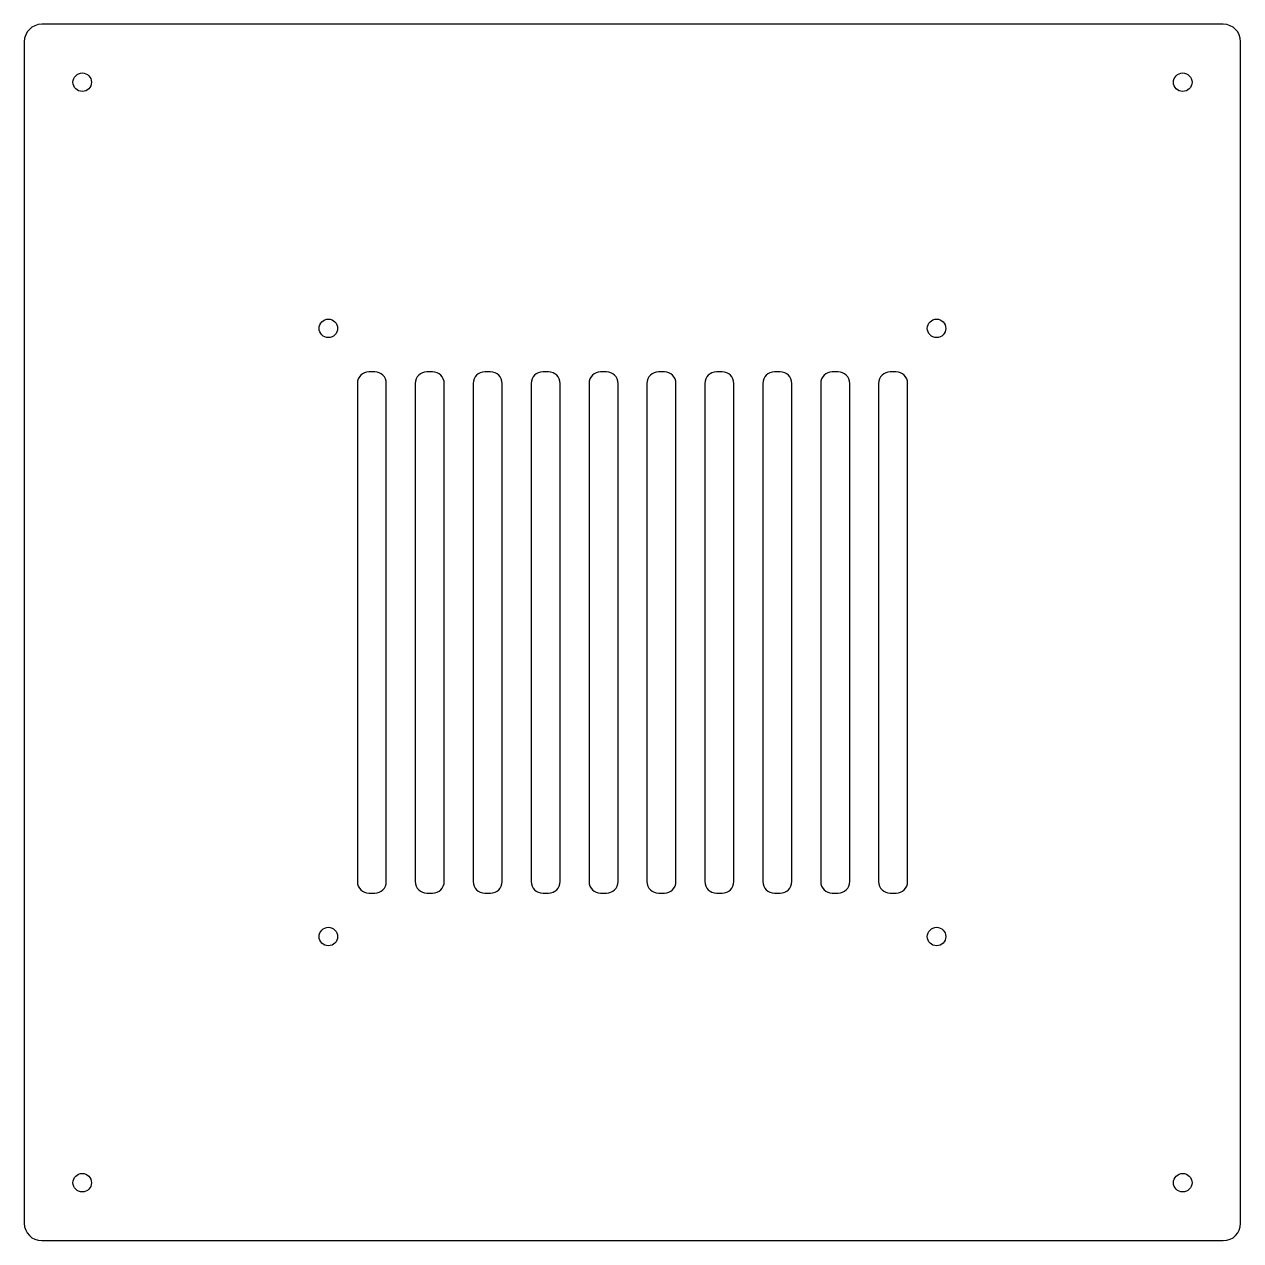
# Model space of a CAD drawing. Header units: millimetres. Extents: x 234 to 444, y 86 to 296.
import ezdxf

# ---------------------------------------------------------------- set-up
doc = ezdxf.new("R2010")
doc.units = ezdxf.units.MM
doc.header["$MEASUREMENT"] = 0
doc.layers.get('0').update_dxf_attribs({"lineweight": 0})

msp = doc.modelspace()

# ---------------------------------------------------------------- linework, layer by layer
at = {"color": 1, "lineweight": 25, "true_color": 0xff0000}
for centre in [(243.84, 285.68), (433.84, 285.68), (286.34, 243.18), (391.34, 243.18), (286.34, 138.18), (391.34, 138.18), (243.84, 95.68), (433.84, 95.68)]:
    msp.add_circle(centre, 1.6, dxfattribs=at)
at = {"color": 18, "lineweight": 25, "true_color": 0x000000}
msp.add_open_spline([(236.84, 295.68), (236.84, 295.68), (440.84, 295.68), (440.84, 295.68), (442.5, 295.68), (443.84, 294.33), (443.84, 292.68), (443.84, 292.68), (443.84, 88.68), (443.84, 88.68), (443.84, 87.02), (442.5, 85.68), (440.84, 85.68), (440.84, 85.68), (236.84, 85.68), (236.84, 85.68), (235.19, 85.68), (233.84, 87.02), (233.84, 88.68), (233.84, 88.68), (233.84, 292.68), (233.84, 292.68), (233.84, 294.33), (235.19, 295.68), (236.84, 295.68)], degree=3, knots=[0, 0, 0, 0, 1, 1, 1, 2, 2, 2, 3, 3, 3, 4, 4, 4, 5, 5, 5, 6, 6, 6, 7, 7, 7, 8, 8, 8, 8], dxfattribs=at)
at = {"color": 1, "lineweight": 25, "true_color": 0xff0000}
for points in [[(293.34, 235.68), (293.34, 235.68), (294.34, 235.68), (294.34, 235.68), (295.45, 235.68), (296.34, 234.78), (296.34, 233.68), (296.34, 233.68), (296.34, 147.68), (296.34, 147.68), (296.34, 146.57), (295.45, 145.68), (294.34, 145.68), (294.34, 145.68), (293.34, 145.68), (293.34, 145.68), (292.24, 145.68), (291.34, 146.57), (291.34, 147.68), (291.34, 147.68), (291.34, 233.68), (291.34, 233.68), (291.34, 234.78), (292.24, 235.68), (293.34, 235.68)], [(303.34, 235.68), (303.34, 235.68), (304.34, 235.68), (304.34, 235.68), (305.45, 235.68), (306.34, 234.78), (306.34, 233.68), (306.34, 233.68), (306.34, 147.68), (306.34, 147.68), (306.34, 146.57), (305.45, 145.68), (304.34, 145.68), (304.34, 145.68), (303.34, 145.68), (303.34, 145.68), (302.24, 145.68), (301.34, 146.57), (301.34, 147.68), (301.34, 147.68), (301.34, 233.68), (301.34, 233.68), (301.34, 234.78), (302.24, 235.68), (303.34, 235.68)], [(313.34, 235.68), (313.34, 235.68), (314.34, 235.68), (314.34, 235.68), (315.45, 235.68), (316.34, 234.78), (316.34, 233.68), (316.34, 233.68), (316.34, 147.68), (316.34, 147.68), (316.34, 146.57), (315.45, 145.68), (314.34, 145.68), (314.34, 145.68), (313.34, 145.68), (313.34, 145.68), (312.24, 145.68), (311.34, 146.57), (311.34, 147.68), (311.34, 147.68), (311.34, 233.68), (311.34, 233.68), (311.34, 234.78), (312.24, 235.68), (313.34, 235.68)], [(323.34, 235.68), (323.34, 235.68), (324.34, 235.68), (324.34, 235.68), (325.45, 235.68), (326.34, 234.78), (326.34, 233.68), (326.34, 233.68), (326.34, 147.68), (326.34, 147.68), (326.34, 146.57), (325.45, 145.68), (324.34, 145.68), (324.34, 145.68), (323.34, 145.68), (323.34, 145.68), (322.24, 145.68), (321.34, 146.57), (321.34, 147.68), (321.34, 147.68), (321.34, 233.68), (321.34, 233.68), (321.34, 234.78), (322.24, 235.68), (323.34, 235.68)], [(333.34, 235.68), (333.34, 235.68), (334.34, 235.68), (334.34, 235.68), (335.45, 235.68), (336.34, 234.78), (336.34, 233.68), (336.34, 233.68), (336.34, 147.68), (336.34, 147.68), (336.34, 146.57), (335.45, 145.68), (334.34, 145.68), (334.34, 145.68), (333.34, 145.68), (333.34, 145.68), (332.24, 145.68), (331.34, 146.57), (331.34, 147.68), (331.34, 147.68), (331.34, 233.68), (331.34, 233.68), (331.34, 234.78), (332.24, 235.68), (333.34, 235.68)], [(343.34, 235.68), (343.34, 235.68), (344.34, 235.68), (344.34, 235.68), (345.45, 235.68), (346.34, 234.78), (346.34, 233.68), (346.34, 233.68), (346.34, 147.68), (346.34, 147.68), (346.34, 146.57), (345.45, 145.68), (344.34, 145.68), (344.34, 145.68), (343.34, 145.68), (343.34, 145.68), (342.24, 145.68), (341.34, 146.57), (341.34, 147.68), (341.34, 147.68), (341.34, 233.68), (341.34, 233.68), (341.34, 234.78), (342.24, 235.68), (343.34, 235.68)], [(353.34, 235.68), (353.34, 235.68), (354.34, 235.68), (354.34, 235.68), (355.45, 235.68), (356.34, 234.78), (356.34, 233.68), (356.34, 233.68), (356.34, 147.68), (356.34, 147.68), (356.34, 146.57), (355.45, 145.68), (354.34, 145.68), (354.34, 145.68), (353.34, 145.68), (353.34, 145.68), (352.24, 145.68), (351.34, 146.57), (351.34, 147.68), (351.34, 147.68), (351.34, 233.68), (351.34, 233.68), (351.34, 234.78), (352.24, 235.68), (353.34, 235.68)], [(363.34, 235.68), (363.34, 235.68), (364.34, 235.68), (364.34, 235.68), (365.45, 235.68), (366.34, 234.78), (366.34, 233.68), (366.34, 233.68), (366.34, 147.68), (366.34, 147.68), (366.34, 146.57), (365.45, 145.68), (364.34, 145.68), (364.34, 145.68), (363.34, 145.68), (363.34, 145.68), (362.24, 145.68), (361.34, 146.57), (361.34, 147.68), (361.34, 147.68), (361.34, 233.68), (361.34, 233.68), (361.34, 234.78), (362.24, 235.68), (363.34, 235.68)], [(373.34, 235.68), (373.34, 235.68), (374.34, 235.68), (374.34, 235.68), (375.45, 235.68), (376.34, 234.78), (376.34, 233.68), (376.34, 233.68), (376.34, 147.68), (376.34, 147.68), (376.34, 146.57), (375.45, 145.68), (374.34, 145.68), (374.34, 145.68), (373.34, 145.68), (373.34, 145.68), (372.24, 145.68), (371.34, 146.57), (371.34, 147.68), (371.34, 147.68), (371.34, 233.68), (371.34, 233.68), (371.34, 234.78), (372.24, 235.68), (373.34, 235.68)], [(383.34, 235.68), (383.34, 235.68), (384.34, 235.68), (384.34, 235.68), (385.45, 235.68), (386.34, 234.78), (386.34, 233.68), (386.34, 233.68), (386.34, 147.68), (386.34, 147.68), (386.34, 146.57), (385.45, 145.68), (384.34, 145.68), (384.34, 145.68), (383.34, 145.68), (383.34, 145.68), (382.24, 145.68), (381.34, 146.57), (381.34, 147.68), (381.34, 147.68), (381.34, 233.68), (381.34, 233.68), (381.34, 234.78), (382.24, 235.68), (383.34, 235.68)]]:
    msp.add_open_spline(points, degree=3, knots=[0, 0, 0, 0, 1, 1, 1, 2, 2, 2, 3, 3, 3, 4, 4, 4, 5, 5, 5, 6, 6, 6, 7, 7, 7, 8, 8, 8, 8], dxfattribs=at)

doc.saveas('drawing.dxf')
